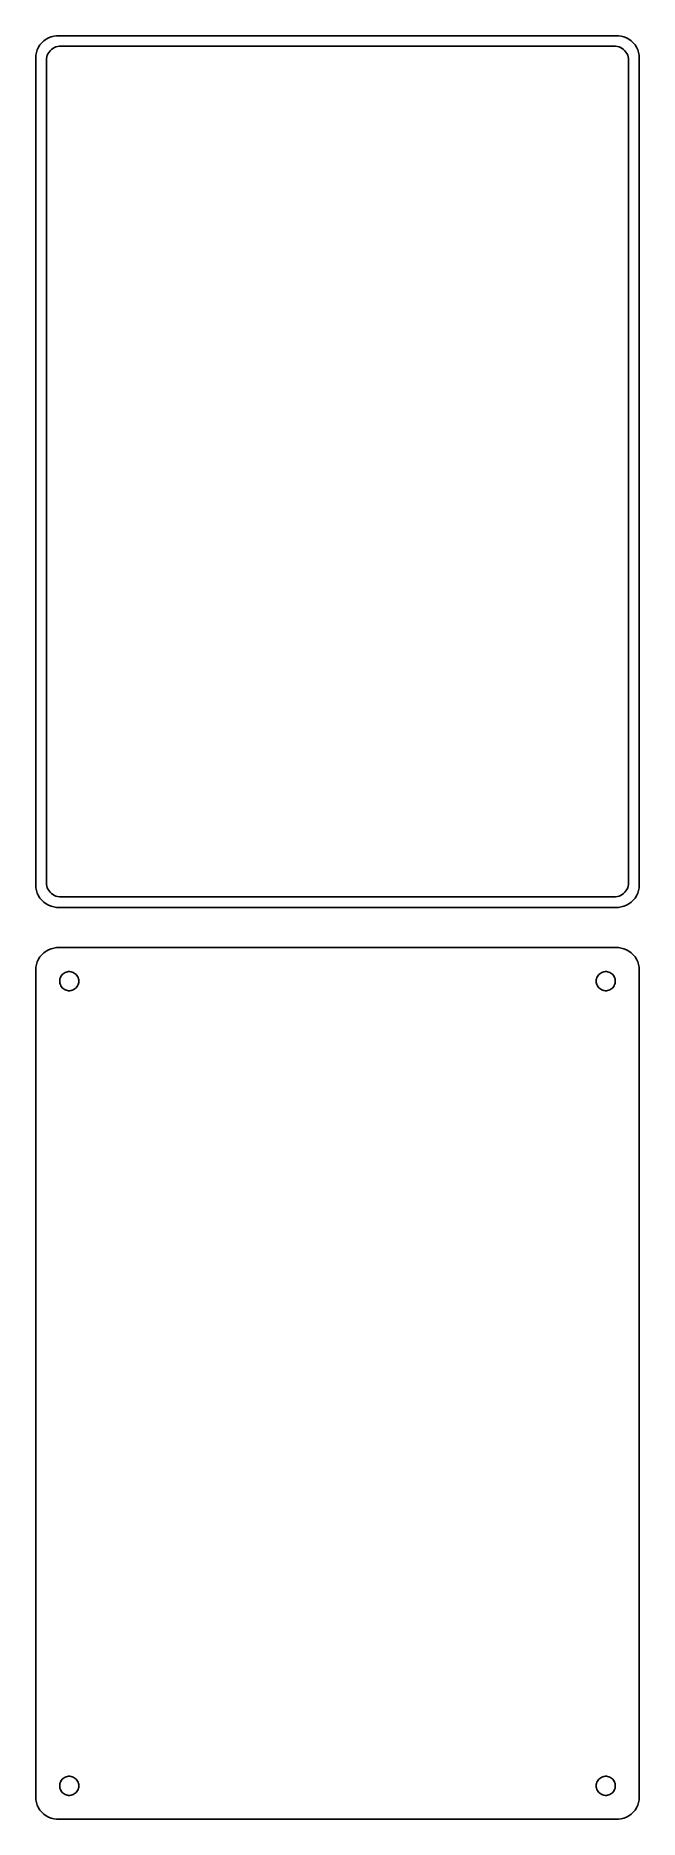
# Model space of a CAD drawing. Header units: metres. Extents: x -68 to 68, y 311 to 709.
import ezdxf

# ---------------------------------------------------------------- set-up
doc = ezdxf.new("R2010")
doc.units = ezdxf.units.M

msp = doc.modelspace()

# ---------------------------------------------------------------- linework, layer by layer
for p, q in [((-67.1489, 706.341), (-67.3429, 705.743)), ((-66.8815, 706.909), (-67.1489, 706.341)), ((-66.5451, 707.439), (-66.8815, 706.909)), ((-66.1448, 707.923), (-66.5451, 707.439)), ((-65.6871, 708.353), (-66.1448, 707.923)), ((-65.1791, 708.722), (-65.6871, 708.353)), ((-64.6289, 709.024), (-65.1791, 708.722)), ((-64.0451, 709.255), (-64.6289, 709.024)), ((-64.2692, 706.131), (-63.9842, 706.399)), ((-63.4369, 709.411), (-64.0451, 709.255)), ((-63.9842, 706.399), (-63.668, 706.628)), ((-63.668, 706.628), (-63.3254, 706.817)), ((-62.8139, 709.49), (-63.4369, 709.411)), ((-63.3254, 706.817), (-62.9619, 706.961)), ((-62.9619, 706.961), (-62.5833, 707.058)), ((62.8139, 709.49), (-62.8139, 709.49)), ((-62.5833, 707.058), (-62.1954, 707.107)), ((-62.1954, 707.107), (62.1954, 707.107)), ((62.1954, 707.107), (62.5833, 707.058)), ((62.5833, 707.058), (62.9619, 706.961)), ((63.4369, 709.411), (62.8139, 709.49)), ((62.9619, 706.961), (63.3254, 706.817)), ((63.3254, 706.817), (63.668, 706.628)), ((64.0451, 709.255), (63.4369, 709.411)), ((63.668, 706.628), (63.9842, 706.399)), ((63.9842, 706.399), (64.2692, 706.131)), ((64.6289, 709.024), (64.0451, 709.255)), ((65.1791, 708.722), (64.6289, 709.024)), ((65.6871, 708.353), (65.1791, 708.722)), ((66.1448, 707.923), (65.6871, 708.353)), ((66.5451, 707.439), (66.1448, 707.923)), ((66.8815, 706.909), (66.5451, 707.439)), ((67.1489, 706.341), (66.8815, 706.909)), ((67.3429, 705.743), (67.1489, 706.341)), ((-67.4606, 705.127), (-67.5, 704.5)), ((-67.5, 704.5), (-67.5, 519.5)), ((-67.3429, 705.743), (-67.4606, 705.127)), ((-65.1129, 704), (-65.0884, 704.39)), ((-65.1129, 520), (-65.1129, 704)), ((-65.0884, 704.39), (-65.0151, 704.774)), ((-65.0151, 704.774), (-64.8943, 705.146)), ((-64.8943, 705.146), (-64.7279, 705.5)), ((-64.7279, 705.5), (-64.5184, 705.83)), ((-64.5184, 705.83), (-64.2692, 706.131)), ((64.2692, 706.131), (64.5184, 705.83)), ((64.5184, 705.83), (64.7279, 705.5)), ((64.7279, 705.5), (64.8943, 705.146)), ((64.8943, 705.146), (65.0151, 704.774)), ((65.0151, 704.774), (65.0884, 704.39)), ((65.0884, 704.39), (65.1129, 704)), ((65.1129, 704), (65.1129, 520)), ((67.4606, 705.127), (67.3429, 705.743)), ((67.5, 704.5), (67.4606, 705.127)), ((67.5, 519.5), (67.5, 704.5)), ((-67.5, 519.5), (-67.4606, 518.873)), ((-67.4606, 518.873), (-67.3429, 518.257)), ((-65.0884, 519.61), (-65.1129, 520)), ((-65.0151, 519.226), (-65.0884, 519.61)), ((-64.8943, 518.854), (-65.0151, 519.226)), ((-64.7279, 518.5), (-64.8943, 518.854)), ((64.8943, 518.854), (64.7279, 518.5)), ((65.0151, 519.226), (64.8943, 518.854)), ((65.0884, 519.61), (65.0151, 519.226)), ((65.1129, 520), (65.0884, 519.61)), ((67.3429, 518.257), (67.4606, 518.873)), ((67.4606, 518.873), (67.5, 519.5)), ((-67.3429, 518.257), (-67.1489, 517.659)), ((-67.1489, 517.659), (-66.8815, 517.091)), ((-66.8815, 517.091), (-66.5451, 516.561)), ((-66.5451, 516.561), (-66.1448, 516.077)), ((-66.1448, 516.077), (-65.6871, 515.647)), ((-65.6871, 515.647), (-65.1791, 515.278)), ((-65.1791, 515.278), (-64.6289, 514.976)), ((-64.5184, 518.17), (-64.7279, 518.5)), ((-64.6289, 514.976), (-64.0451, 514.745)), ((-64.2692, 517.869), (-64.5184, 518.17)), ((-63.9842, 517.601), (-64.2692, 517.869)), ((-64.0451, 514.745), (-63.4369, 514.589)), ((-63.668, 517.372), (-63.9842, 517.601)), ((-63.3254, 517.183), (-63.668, 517.372)), ((-62.9619, 517.039), (-63.3254, 517.183)), ((-62.5833, 516.942), (-62.9619, 517.039)), ((-62.1954, 516.893), (-62.5833, 516.942)), ((62.1954, 516.893), (-62.1954, 516.893)), ((62.5833, 516.942), (62.1954, 516.893)), ((62.9619, 517.039), (62.5833, 516.942)), ((63.3254, 517.183), (62.9619, 517.039)), ((63.668, 517.372), (63.3254, 517.183)), ((63.4369, 514.589), (64.0451, 514.745)), ((63.9842, 517.601), (63.668, 517.372)), ((64.2692, 517.869), (63.9842, 517.601)), ((64.0451, 514.745), (64.6289, 514.976)), ((64.5184, 518.17), (64.2692, 517.869)), ((64.7279, 518.5), (64.5184, 518.17)), ((64.6289, 514.976), (65.1791, 515.278)), ((65.1791, 515.278), (65.6871, 515.647)), ((65.6871, 515.647), (66.1448, 516.077)), ((66.1448, 516.077), (66.5451, 516.561)), ((66.5451, 516.561), (66.8815, 517.091)), ((66.8815, 517.091), (67.1489, 517.659)), ((67.1489, 517.659), (67.3429, 518.257)), ((-63.4369, 514.589), (-62.8139, 514.51)), ((-62.8139, 514.51), (62.8139, 514.51)), ((62.8139, 514.51), (63.4369, 514.589)), ((-66.8815, 502.909), (-67.1489, 502.341)), ((-66.5451, 503.439), (-66.8815, 502.909)), ((-66.1448, 503.923), (-66.5451, 503.439)), ((-65.6871, 504.353), (-66.1448, 503.923)), ((-65.1791, 504.722), (-65.6871, 504.353)), ((-64.6289, 505.024), (-65.1791, 504.722)), ((-64.0451, 505.255), (-64.6289, 505.024)), ((-63.4369, 505.411), (-64.0451, 505.255)), ((-62.8139, 505.49), (-63.4369, 505.411)), ((62.8139, 505.49), (-62.8139, 505.49)), ((63.4369, 505.411), (62.8139, 505.49)), ((64.0451, 505.255), (63.4369, 505.411)), ((64.6289, 505.024), (64.0451, 505.255)), ((65.1791, 504.722), (64.6289, 505.024)), ((65.6871, 504.353), (65.1791, 504.722)), ((66.1448, 503.923), (65.6871, 504.353)), ((66.5451, 503.439), (66.1448, 503.923)), ((66.8815, 502.909), (66.5451, 503.439)), ((67.1489, 502.341), (66.8815, 502.909)), ((-67.4606, 501.127), (-67.5, 500.5)), ((-67.5, 500.5), (-67.5, 315.5)), ((-67.3429, 501.743), (-67.4606, 501.127)), ((-67.1489, 502.341), (-67.3429, 501.743)), ((-62.0682, 498.531), (-61.9853, 498.786)), ((-61.9853, 498.786), (-61.8712, 499.029)), ((-61.8712, 499.029), (-61.7275, 499.255)), ((-61.7275, 499.255), (-61.5565, 499.462)), ((-61.5565, 499.462), (-61.3611, 499.645)), ((-61.3611, 499.645), (-61.1441, 499.803)), ((-61.1441, 499.803), (-60.9092, 499.932)), ((-60.9092, 499.932), (-60.6598, 500.031)), ((-60.6598, 500.031), (-60.4001, 500.097)), ((-60.4001, 500.097), (-60.1341, 500.131)), ((-60.1341, 500.131), (-59.8659, 500.131)), ((-59.8659, 500.131), (-59.5999, 500.097)), ((-59.5999, 500.097), (-59.3401, 500.031)), ((-59.3401, 500.031), (-59.0908, 499.932)), ((-59.0908, 499.932), (-58.8559, 499.803)), ((-58.8559, 499.803), (-58.6389, 499.645)), ((-58.6389, 499.645), (-58.4434, 499.462)), ((-58.4434, 499.462), (-58.2725, 499.255)), ((-58.2725, 499.255), (-58.1288, 499.029)), ((-58.1288, 499.029), (-58.0146, 498.786)), ((-58.0146, 498.786), (-57.9318, 498.531)), ((57.9318, 498.531), (58.0146, 498.786)), ((58.0146, 498.786), (58.1288, 499.029)), ((58.1288, 499.029), (58.2725, 499.255)), ((58.2725, 499.255), (58.4434, 499.462)), ((58.4434, 499.462), (58.6389, 499.645)), ((58.6389, 499.645), (58.8559, 499.803)), ((58.8559, 499.803), (59.0908, 499.932)), ((59.0908, 499.932), (59.3401, 500.031)), ((59.3401, 500.031), (59.5999, 500.097)), ((59.5999, 500.097), (59.8659, 500.131)), ((59.8659, 500.131), (60.1341, 500.131)), ((60.1341, 500.131), (60.4001, 500.097)), ((60.4001, 500.097), (60.6598, 500.031)), ((60.6598, 500.031), (60.9092, 499.932)), ((60.9092, 499.932), (61.1441, 499.803)), ((61.1441, 499.803), (61.3611, 499.645)), ((61.3611, 499.645), (61.5565, 499.462)), ((61.5565, 499.462), (61.7275, 499.255)), ((61.7275, 499.255), (61.8712, 499.029)), ((61.8712, 499.029), (61.9853, 498.786)), ((61.9853, 498.786), (62.0682, 498.531)), ((67.3429, 501.743), (67.1489, 502.341)), ((67.4606, 501.127), (67.3429, 501.743)), ((67.5, 500.5), (67.4606, 501.127)), ((67.5, 315.5), (67.5, 500.5)), ((-62.1353, 498), (-62.1185, 498.268)), ((-62.1185, 497.732), (-62.1353, 498)), ((-62.1185, 498.268), (-62.0682, 498.531)), ((-62.0682, 497.469), (-62.1185, 497.732)), ((-61.9853, 497.214), (-62.0682, 497.469)), ((-61.8712, 496.971), (-61.9853, 497.214)), ((-61.7275, 496.745), (-61.8712, 496.971)), ((-61.5565, 496.538), (-61.7275, 496.745)), ((-61.3611, 496.355), (-61.5565, 496.538)), ((-61.1441, 496.197), (-61.3611, 496.355)), ((-60.9092, 496.068), (-61.1441, 496.197)), ((-60.6598, 495.969), (-60.9092, 496.068)), ((-60.4001, 495.903), (-60.6598, 495.969)), ((-60.1341, 495.869), (-60.4001, 495.903)), ((-59.8659, 495.869), (-60.1341, 495.869)), ((-59.5999, 495.903), (-59.8659, 495.869)), ((-59.3401, 495.969), (-59.5999, 495.903)), ((-59.0908, 496.068), (-59.3401, 495.969)), ((-58.8559, 496.197), (-59.0908, 496.068)), ((-58.6389, 496.355), (-58.8559, 496.197)), ((-58.4434, 496.538), (-58.6389, 496.355)), ((-58.2725, 496.745), (-58.4434, 496.538)), ((-58.1288, 496.971), (-58.2725, 496.745)), ((-58.0146, 497.214), (-58.1288, 496.971)), ((-57.9318, 497.469), (-58.0146, 497.214)), ((-57.9318, 498.531), (-57.8815, 498.268)), ((-57.8815, 497.732), (-57.9318, 497.469)), ((-57.8815, 498.268), (-57.8647, 498)), ((-57.8647, 498), (-57.8815, 497.732)), ((57.8647, 498), (57.8815, 498.268)), ((57.8815, 497.732), (57.8647, 498)), ((57.8815, 498.268), (57.9318, 498.531)), ((57.9318, 497.469), (57.8815, 497.732)), ((58.0146, 497.214), (57.9318, 497.469)), ((58.1288, 496.971), (58.0146, 497.214)), ((58.2725, 496.745), (58.1288, 496.971)), ((58.4434, 496.538), (58.2725, 496.745)), ((58.6389, 496.355), (58.4434, 496.538)), ((58.8559, 496.197), (58.6389, 496.355)), ((59.0908, 496.068), (58.8559, 496.197)), ((59.3401, 495.969), (59.0908, 496.068)), ((59.5999, 495.903), (59.3401, 495.969)), ((59.8659, 495.869), (59.5999, 495.903)), ((60.1341, 495.869), (59.8659, 495.869)), ((60.4001, 495.903), (60.1341, 495.869)), ((60.6598, 495.969), (60.4001, 495.903)), ((60.9092, 496.068), (60.6598, 495.969)), ((61.1441, 496.197), (60.9092, 496.068)), ((61.3611, 496.355), (61.1441, 496.197)), ((61.5565, 496.538), (61.3611, 496.355)), ((61.7275, 496.745), (61.5565, 496.538)), ((61.8712, 496.971), (61.7275, 496.745)), ((61.9853, 497.214), (61.8712, 496.971)), ((62.0682, 497.469), (61.9853, 497.214)), ((62.0682, 498.531), (62.1185, 498.268)), ((62.1185, 497.732), (62.0682, 497.469)), ((62.1185, 498.268), (62.1353, 498)), ((62.1353, 498), (62.1185, 497.732)), ((-61.8712, 319.029), (-61.7275, 319.255)), ((-61.7275, 319.255), (-61.5565, 319.462)), ((-61.5565, 319.462), (-61.3611, 319.645)), ((-61.3611, 319.645), (-61.1441, 319.803)), ((-61.1441, 319.803), (-60.9092, 319.932)), ((-60.9092, 319.932), (-60.6598, 320.031)), ((-60.6598, 320.031), (-60.4001, 320.097)), ((-60.4001, 320.097), (-60.1341, 320.131)), ((-60.1341, 320.131), (-59.8659, 320.131)), ((-59.8659, 320.131), (-59.5999, 320.097)), ((-59.5999, 320.097), (-59.3401, 320.031)), ((-59.3401, 320.031), (-59.0908, 319.932)), ((-59.0908, 319.932), (-58.8559, 319.803)), ((-58.8559, 319.803), (-58.6389, 319.645)), ((-58.6389, 319.645), (-58.4434, 319.462)), ((-58.4434, 319.462), (-58.2725, 319.255)), ((-58.2725, 319.255), (-58.1288, 319.029)), ((58.1288, 319.029), (58.2725, 319.255)), ((58.2725, 319.255), (58.4434, 319.462)), ((58.4434, 319.462), (58.6389, 319.645)), ((58.6389, 319.645), (58.8559, 319.803)), ((58.8559, 319.803), (59.0908, 319.932)), ((59.0908, 319.932), (59.3401, 320.031)), ((59.3401, 320.031), (59.5999, 320.097)), ((59.5999, 320.097), (59.8659, 320.131)), ((59.8659, 320.131), (60.1341, 320.131)), ((60.1341, 320.131), (60.4001, 320.097)), ((60.4001, 320.097), (60.6598, 320.031)), ((60.6598, 320.031), (60.9092, 319.932)), ((60.9092, 319.932), (61.1441, 319.803)), ((61.1441, 319.803), (61.3611, 319.645)), ((61.3611, 319.645), (61.5565, 319.462)), ((61.5565, 319.462), (61.7275, 319.255)), ((61.7275, 319.255), (61.8712, 319.029)), ((-67.5, 315.5), (-67.4606, 314.873)), ((-62.1353, 318), (-62.1185, 318.268)), ((-62.1185, 317.732), (-62.1353, 318)), ((-62.1185, 318.268), (-62.0682, 318.531)), ((-62.0682, 317.469), (-62.1185, 317.732)), ((-62.0682, 318.531), (-61.9853, 318.786)), ((-61.9853, 317.214), (-62.0682, 317.469)), ((-61.9853, 318.786), (-61.8712, 319.029)), ((-61.8712, 316.971), (-61.9853, 317.214)), ((-61.7275, 316.745), (-61.8712, 316.971)), ((-61.5565, 316.538), (-61.7275, 316.745)), ((-61.3611, 316.355), (-61.5565, 316.538)), ((-61.1441, 316.197), (-61.3611, 316.355)), ((-60.9092, 316.068), (-61.1441, 316.197)), ((-60.6598, 315.969), (-60.9092, 316.068)), ((-60.4001, 315.903), (-60.6598, 315.969)), ((-60.1341, 315.869), (-60.4001, 315.903)), ((-59.8659, 315.869), (-60.1341, 315.869)), ((-59.5999, 315.903), (-59.8659, 315.869)), ((-59.3401, 315.969), (-59.5999, 315.903)), ((-59.0908, 316.068), (-59.3401, 315.969)), ((-58.8559, 316.197), (-59.0908, 316.068)), ((-58.6389, 316.355), (-58.8559, 316.197)), ((-58.4434, 316.538), (-58.6389, 316.355)), ((-58.2725, 316.745), (-58.4434, 316.538)), ((-58.1288, 316.971), (-58.2725, 316.745)), ((-58.1288, 319.029), (-58.0146, 318.786)), ((-58.0146, 317.214), (-58.1288, 316.971)), ((-58.0146, 318.786), (-57.9318, 318.531)), ((-57.9318, 317.469), (-58.0146, 317.214)), ((-57.9318, 318.531), (-57.8815, 318.268)), ((-57.8815, 317.732), (-57.9318, 317.469)), ((-57.8815, 318.268), (-57.8647, 318)), ((-57.8647, 318), (-57.8815, 317.732)), ((57.8647, 318), (57.8815, 318.268)), ((57.8815, 317.732), (57.8647, 318)), ((57.8815, 318.268), (57.9318, 318.531)), ((57.9318, 317.469), (57.8815, 317.732)), ((57.9318, 318.531), (58.0146, 318.786)), ((58.0146, 317.214), (57.9318, 317.469)), ((58.0146, 318.786), (58.1288, 319.029)), ((58.1288, 316.971), (58.0146, 317.214)), ((58.2725, 316.745), (58.1288, 316.971)), ((58.4434, 316.538), (58.2725, 316.745)), ((58.6389, 316.355), (58.4434, 316.538)), ((58.8559, 316.197), (58.6389, 316.355)), ((59.0908, 316.068), (58.8559, 316.197)), ((59.3401, 315.969), (59.0908, 316.068)), ((59.5999, 315.903), (59.3401, 315.969)), ((59.8659, 315.869), (59.5999, 315.903)), ((60.1341, 315.869), (59.8659, 315.869)), ((60.4001, 315.903), (60.1341, 315.869)), ((60.6598, 315.969), (60.4001, 315.903)), ((60.9092, 316.068), (60.6598, 315.969)), ((61.1441, 316.197), (60.9092, 316.068)), ((61.3611, 316.355), (61.1441, 316.197)), ((61.5565, 316.538), (61.3611, 316.355)), ((61.7275, 316.745), (61.5565, 316.538)), ((61.8712, 316.971), (61.7275, 316.745)), ((61.8712, 319.029), (61.9853, 318.786)), ((61.9853, 317.214), (61.8712, 316.971)), ((61.9853, 318.786), (62.0682, 318.531)), ((62.0682, 317.469), (61.9853, 317.214)), ((62.0682, 318.531), (62.1185, 318.268)), ((62.1185, 317.732), (62.0682, 317.469)), ((62.1185, 318.268), (62.1353, 318)), ((62.1353, 318), (62.1185, 317.732)), ((67.4606, 314.873), (67.5, 315.5)), ((-67.4606, 314.873), (-67.3429, 314.257)), ((-67.3429, 314.257), (-67.1489, 313.659)), ((-67.1489, 313.659), (-66.8815, 313.091)), ((-66.8815, 313.091), (-66.5451, 312.561)), ((-66.5451, 312.561), (-66.1448, 312.077)), ((-66.1448, 312.077), (-65.6871, 311.647)), ((-65.6871, 311.647), (-65.1791, 311.278)), ((-65.1791, 311.278), (-64.6289, 310.976)), ((64.6289, 310.976), (65.1791, 311.278)), ((65.1791, 311.278), (65.6871, 311.647)), ((65.6871, 311.647), (66.1448, 312.077)), ((66.1448, 312.077), (66.5451, 312.561)), ((66.5451, 312.561), (66.8815, 313.091)), ((66.8815, 313.091), (67.1489, 313.659)), ((67.1489, 313.659), (67.3429, 314.257)), ((67.3429, 314.257), (67.4606, 314.873)), ((-64.6289, 310.976), (-64.0451, 310.745)), ((-64.0451, 310.745), (-63.4369, 310.589)), ((-63.4369, 310.589), (-62.8139, 310.51)), ((-62.8139, 310.51), (62.8139, 310.51)), ((62.8139, 310.51), (63.4369, 310.589)), ((63.4369, 310.589), (64.0451, 310.745)), ((64.0451, 310.745), (64.6289, 310.976))]:
    msp.add_line(p, q)

doc.saveas('drawing.dxf')
